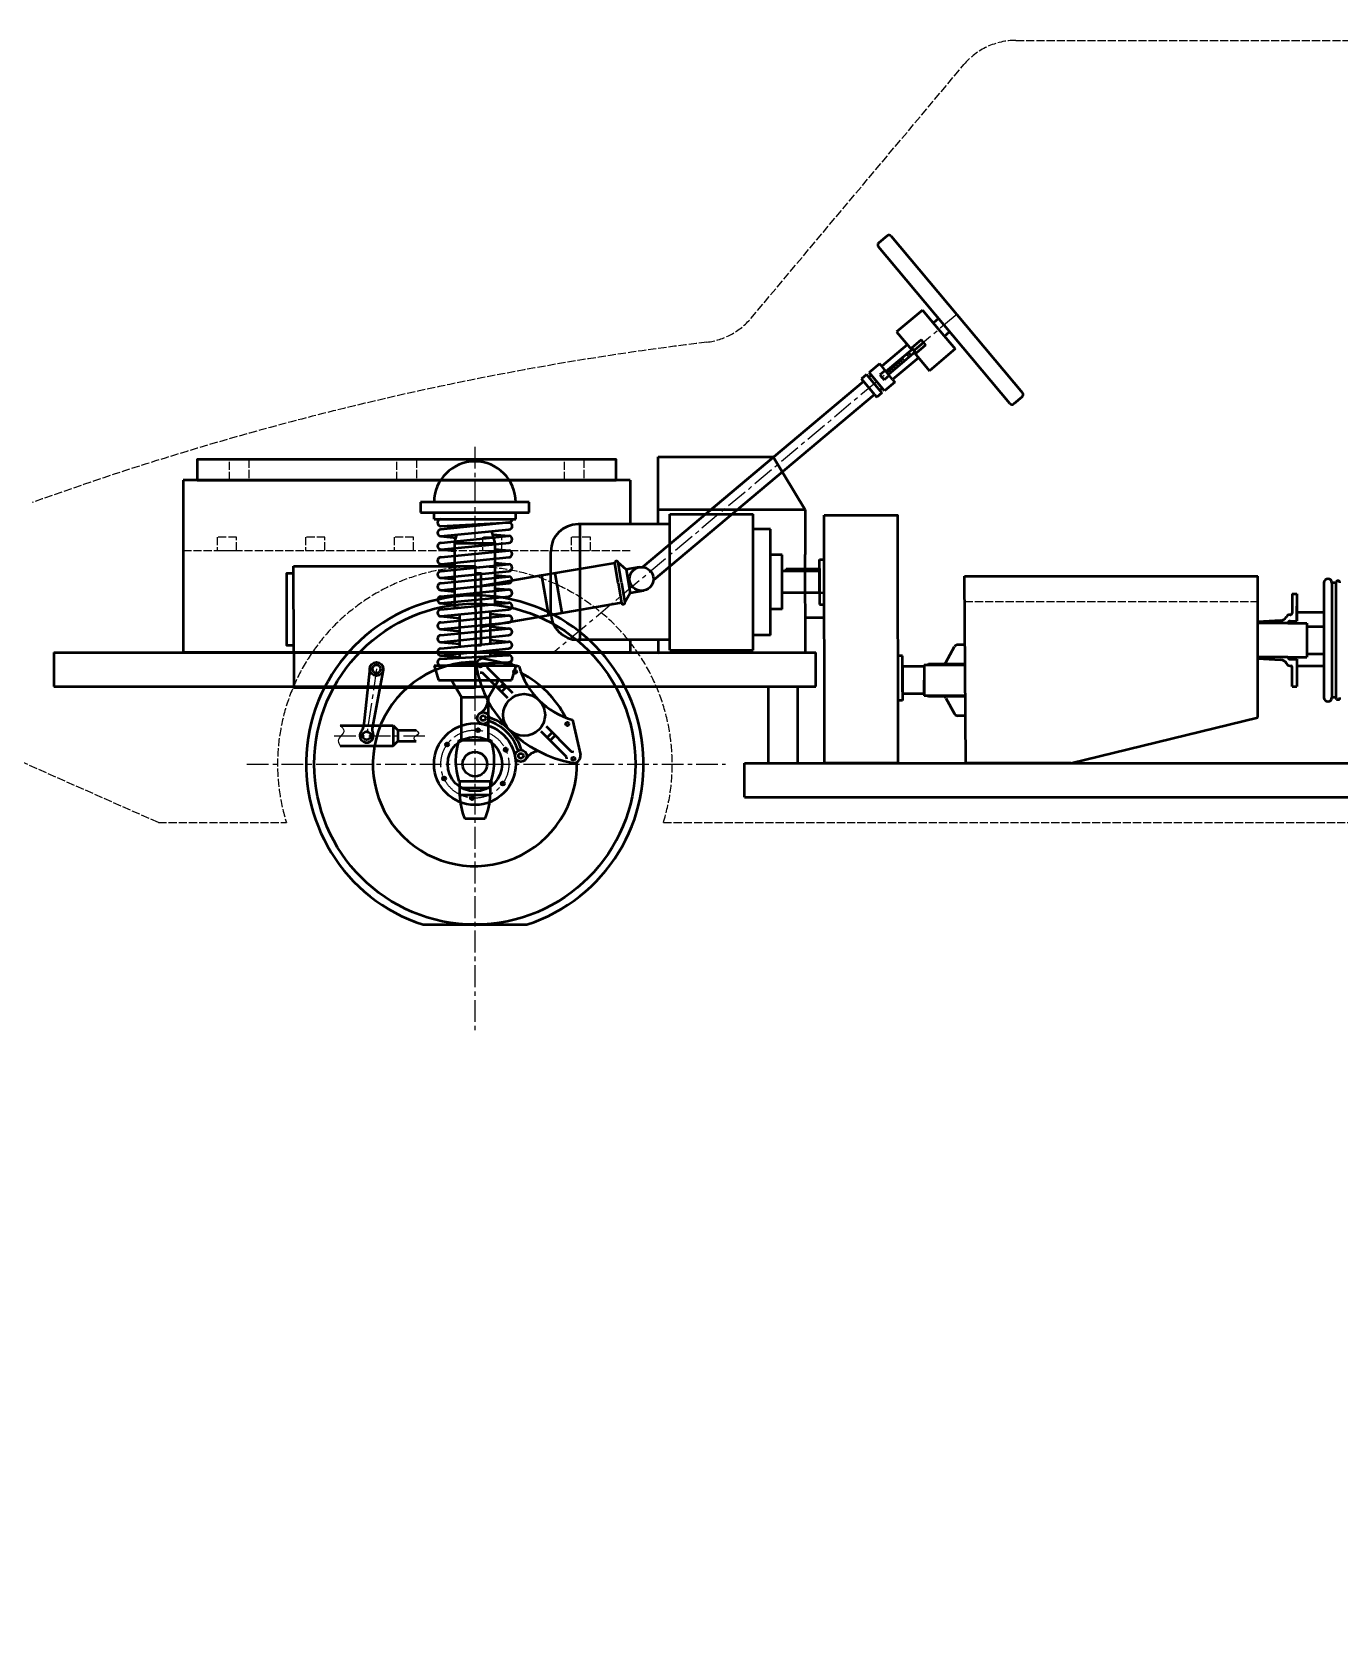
# Model space of a CAD drawing. Header units: millimetres. Extents: x 1201 to 14689, y -21074 to 18809.
# Drawn here: x 2517 to 4439, y -4307 to -1949 of the extents above; entities that cross this region are included whole.
import ezdxf

# ---------------------------------------------------------------- set-up
doc = ezdxf.new("R2010")
doc.units = ezdxf.units.MM
doc.linetypes.add('ACAD_ISO02W100', pattern=[15, 12, -3])
doc.linetypes.add('CENTER', pattern=[50.8, 31.75, -6.35, 6.35, -6.35])
for name, color, linetype, lineweight in [('中心线层', 1, 'CENTER', 25), ('剖面线层', 3, 'Continuous', 25), ('粗实线层', 250, 'Continuous', 50), ('虚线层', 4, 'ACAD_ISO02W100', 25)]:
    doc.layers.add(name, color=color, linetype=linetype, lineweight=lineweight)

# ---------------------------------------------------------------- blocks, each defined once
blk = doc.blocks.new('*U53')
at = {"layer": '中心线层'}
for p, q in [((0.1, -3.4), (0.1, 3.4)), ((-3.3, 0), (3.3, 0))]:
    blk.add_line(p, q, dxfattribs=at)
at = {"layer": '粗实线层'}
blk.add_circle((0.1, 0), 2.5, dxfattribs=at)
blk = doc.blocks.new('*U54')
at = {"layer": '粗实线层', "color": 0, "linetype": 'ByBlock', "lineweight": -2, "transparency": 16777216}
blk.add_blockref('*U53', (6350.2, -3716.8), dxfattribs=at)
for p, rotation in [((6306.9, -3741.9), 59.99999999999999), ((6393.5, -3741.7), 299.9999999999999), ((6307, -3791.9), 120), ((6393.7, -3791.7), 239.9999999999999), ((6350.4, -3816.8), 180)]:
    blk.add_blockref('*U53', p, dxfattribs=dict(at, rotation=rotation))
blk = doc.blocks.new('*U56')
at = {"layer": '虚线层'}
blk.add_lwpolyline([(-14.2, -9.8), (14.2, -9.8), (14.2, 9.8), (-14.2, 9.8)], close=True, dxfattribs=at)
blk = doc.blocks.new('*U57')
at = {"layer": '粗实线层', "color": 0, "linetype": 'ByBlock', "lineweight": -2, "transparency": 16777216}
for p in [(0, 0), (130, 0), (260, 0), (390, 0), (520, 0)]:
    blk.add_blockref('*U56', p, dxfattribs=at)
blk = doc.blocks.new('*U58')
at = {"layer": '虚线层'}
blk.add_lwpolyline([(-14.3, 15), (14.3, 15), (14.3, -15), (-14.3, -15)], close=True, dxfattribs=at)
blk = doc.blocks.new('*U59')
at = {"layer": '粗实线层', "color": 0, "linetype": 'ByBlock', "lineweight": -2, "transparency": 16777216}
for p in [(0, 0), (246, 0), (492.1, 0)]:
    blk.add_blockref('*U58', p, dxfattribs=at)

msp = doc.modelspace()

# ---------------------------------------------------------------- hatches: boundary and pattern name
at = {"layer": '剖面线层'}
h = msp.add_hatch(dxfattribs=at)
h.set_pattern_fill('ANSI31', color=256, scale=2)
h.set_pattern_definition([(45, (1195.738, 14904.9104), (-4.490128, 4.490128), [])])
h.paths.add_polyline_path([(1582.4, -4184.9), (1563.1, -4184.9), (1563.1, -4129.1), (1553.1, -4129.1), (1553.1, -4197.9), (1582.4, -4197.9)])
h.paths.add_polyline_path([(1579.3, -4178.9), (1576.3, -4178.9, -0.309941), (1573.5, -4178.9), (1568.9, -4178.9, -0.309941), (1566.1, -4178.9), (1563.1, -4178.9), (1563.1, -4184.9), (1579.3, -4184.9)], flags=17)
h.paths.add_polyline_path([(1579.3, -4168.7), (1563.1, -4168.7), (1563.1, -4174.7), (1566.1, -4174.7, -0.309941), (1568.9, -4174.7), (1573.5, -4174.7, -0.309941), (1576.3, -4174.7), (1579.3, -4174.7)], flags=17)
h.paths.add_polyline_path([(1582.4, -4237.9), (1553.1, -4237.9), (1553.1, -4306.7), (1563.1, -4306.7), (1563.1, -4250.9), (1582.4, -4250.9)])
h.paths.add_polyline_path([(1579.3, -4250.9), (1563.1, -4250.9), (1563.1, -4256.9), (1566.1, -4256.9, -0.309941), (1568.9, -4256.9), (1573.5, -4256.9, -0.309941), (1576.3, -4256.9), (1579.3, -4256.9)], flags=17)
h.paths.add_polyline_path([(1579.3, -4261.1), (1576.3, -4261.1, -0.309941), (1573.5, -4261.1), (1568.9, -4261.1, -0.309941), (1566.1, -4261.1), (1563.1, -4261.1), (1563.1, -4267.1), (1579.3, -4267.1)], flags=17)
h.paths.add_polyline_path([(12160.3, 18797.6), (12179.5, 18797.6), (12179.5, 18809.5), (12160.3, 18809.5)], flags=9)

# ---------------------------------------------------------------- linework, layer by layer
at = {"layer": '中心线层'}
for p, q in [((3875.8, -2363.9), (3281.7, -2862.4)), ((3167.5, -2558.5), (3167.5, -3358)), ((3022.9, -2885.1), (3008.4, -2983.2)), ((2960.8, -2983.2), (3099.9, -2983.2)), ((3143.8, -3025), (3191.3, -3025))]:
    msp.add_line(p, q, dxfattribs=at)
at = {"layer": '中心线层', "lineweight": -3}
for p, q in [((3167.5, -2660.7), (3167.5, -3420.2)), ((3167.5, -2660.7), (3167.5, -3420.2)), ((3167.5, -2660.7), (3167.5, -3420.2)), ((2832.5, -3025), (3535.7, -3025)), ((2832.5, -3025), (3535.7, -3025))]:
    msp.add_line(p, q, dxfattribs=at)
at = {"layer": '中心线层'}
msp.add_circle((3167.5, -3025), 50, dxfattribs=at)
at = {"layer": '剖面线层'}
for points in [[(2969.5, -2968.2), (2975, -2975.9), (2966.7, -2990.7), (2969.5, -2998.2)], [(3081, -2975.2), (3084.6, -2980.1), (3077.7, -2986.7), (3081, -2991.2)]]:
    msp.add_spline(points, degree=3, dxfattribs=at)
at = {"layer": '粗实线层'}
for p, q in [((3773.3, -2248.3), (3760.9, -2258.7)), ((3779.2, -2248.8), (3972.4, -2479)), ((3953.6, -2494.8), (3760.4, -2264.6)), ((3825.3, -2357.5), (3787.3, -2389.3)), ((3825.3, -2357.5), (3787.3, -2389.3)), ((3825.3, -2357.5), (3843, -2378.5)), ((3848.9, -2370.1), (3841.3, -2376.5)), ((3843, -2378.5), (3873.4, -2414.7)), ((3787.3, -2389.3), (3809.6, -2415.9)), ((3823.4, -2401.4), (3809.4, -2413.2)), ((3826.6, -2405.2), (3823.4, -2401.4)), ((3857.5, -2395.7), (3865.1, -2389.3)), ((3803.3, -2408.3), (3765.3, -2440.2)), ((3810.8, -2414.9), (3771.6, -2447.8)), ((3814.3, -2419.1), (3775.1, -2452)), ((3819.4, -2427.6), (3781.4, -2459.5)), ((3815.8, -2420.8), (3809.4, -2413.2)), ((3809.4, -2413.2), (3810.8, -2414.9)), ((3811.4, -2418), (3826.6, -2405.2)), ((3813.1, -2420.1), (3835.4, -2446.6)), ((3815.8, -2420.8), (3814.3, -2419.1)), ((3829.8, -2409), (3815.8, -2420.8)), ((3826.6, -2405.2), (3829.8, -2409)), ((3873.4, -2414.7), (3835.4, -2446.6)), ((3762.1, -2436.4), (3746.9, -2449.2)), ((3769.4, -2476.1), (3746.9, -2449.2)), ((3765.3, -2440.2), (3762.1, -2436.4)), ((3770.3, -2446.3), (3762.7, -2452.6)), ((3781.4, -2459.5), (3765.3, -2440.2)), ((3738.7, -2462.6), (3413.6, -2735.3)), ((3738.7, -2462.6), (3510.6, -2653.9)), ((3743.1, -2452.4), (3735.5, -2458.8)), ((3754.8, -2481.8), (3735.5, -2458.8)), ((3743.1, -2452.4), (3765.6, -2479.2)), ((3750.1, -2453), (3746.3, -2456.2)), ((3766.2, -2472.3), (3762.4, -2475.4)), ((3762.7, -2452.6), (3768.8, -2459.9)), ((3776.4, -2453.5), (3768.8, -2459.9)), ((3784.6, -2463.3), (3769.4, -2476.1)), ((3781.4, -2459.5), (3784.6, -2463.3)), ((3754.8, -2481.8), (3429.8, -2754.6)), ((3754.8, -2481.8), (3758, -2485.6)), ((3765.6, -2479.2), (3758, -2485.6)), ((3971.9, -2484.9), (3959.5, -2495.3)), ((3436.6, -2573.3), (3606, -2573.3)), ((3436.8, -2672.4), (3436.6, -2573.3)), ((3606, -2573.3), (3652.8, -2651.1)), ((2738.9, -2607.5), (2738.9, -2860.8)), ((3395.6, -2607.5), (2738.9, -2607.5)), ((3395.6, -2607.5), (3395.6, -2672.4)), ((3247.5, -2640), (3087.5, -2640)), ((3087.5, -2640), (3087.5, -2655)), ((3247.5, -2655), (3247.5, -2640)), ((3087.5, -2655), (3247.5, -2655)), ((3107.5, -2665), (3107.5, -2655)), ((3227.5, -2665), (3227.5, -2655)), ((3652.8, -2651.1), (3436.8, -2651)), ((3454.1, -2657.4), (3576.3, -2657.4)), ((3454.1, -2857.4), (3454.1, -2657.4)), ((3576.3, -2857.4), (3576.3, -2657.4)), ((3652.8, -2651.1), (3653, -2716.6)), ((3107.5, -2665), (3227.5, -2665)), ((3107.5, -2665), (3227.5, -2665)), ((3117.5, -2675), (3217.5, -2670)), ((3217.5, -2670), (3117.5, -2680)), ((3117.5, -2690), (3217.5, -2680)), ((3130.2, -2678.7), (3128.1, -2674.5)), ((3137.5, -2700), (3141.1, -2687.6)), ((3144, -2677.4), (3145.1, -2673.6)), ((3189.8, -2672.8), (3189.4, -2671.4)), ((3197.5, -2700), (3192.5, -2682.5)), ((3193.9, -2687.2), (3217.2, -2689.5)), ((3454.1, -2672.4), (3319.1, -2672.4)), ((3322, -2842.4), (3322, -2672.4)), ((3602.1, -2679.4), (3576.3, -2679.4)), ((3602.1, -2835.4), (3602.1, -2679.4)), ((3117.5, -2690), (3139.8, -2692.2)), ((3117.7, -2699.6), (3217.2, -2689.5)), ((3117.7, -2709.6), (3217.7, -2699.5)), ((3117.7, -2709.6), (3137.5, -2711.5)), ((3117.7, -2721), (3217.2, -2711)), ((3137.5, -2700), (3197.5, -2700)), ((3137.5, -2700), (3137.5, -2780.7)), ((3197.5, -2789.6), (3197.5, -2700)), ((3197.5, -2709), (3217.2, -2711)), ((3117.7, -2731), (3217.7, -2720.9)), ((3117.7, -2731), (3137.5, -2733)), ((3117.7, -2741.3), (3217.2, -2731.2)), ((3197.5, -2729.3), (3217.2, -2731.2)), ((3373, -2729.4), (3265.5, -2747.9)), ((3279.1, -2802.4), (3279.1, -2712.4)), ((3378.1, -2758.7), (3373, -2729.4)), ((3383, -2757.9), (3377.9, -2728.5)), ((3389.8, -2738.9), (3377.9, -2728.5)), ((3619.1, -2717.4), (3602.1, -2717.4)), ((3619.1, -2797.4), (3619.1, -2717.4)), ((3653.3, -2860.8), (3653, -2716.6)), ((3674.1, -2737.4), (3674.1, -2724.3)), ((3674.1, -2724.3), (3681.3, -2724.3)), ((3117.7, -2751.3), (3217.7, -2741.2)), ((3117.7, -2759.2), (3217.2, -2749.1)), ((3117.7, -2751.3), (3137.5, -2753.3)), ((3265.5, -2747.9), (3176.1, -2763.3)), ((3197.5, -2747.2), (3217.2, -2749.1)), ((3265.5, -2747.9), (3275.6, -2806.6)), ((3285, -2744.5), (3295.1, -2803.2)), ((3378.1, -2758.7), (3383.1, -2788.1)), ((3383, -2757.9), (3388, -2787.2)), ((3409.3, -2735.5), (3389.8, -2738.9)), ((3389.8, -2738.9), (3395.7, -2773.5)), ((3674.1, -2741.4), (3619.1, -2741.4)), ((3624.8, -2737.9), (3674.1, -2737.9)), ((3624.8, -2741.4), (3624.8, -2737.9)), ((3674.1, -2737.4), (3674.1, -2777.4)), ((3674.1, -2773.4), (3674.1, -2737.9)), ((3887, -2748.9), (4318.1, -2748.8)), ((3889.2, -3023.6), (3887, -2748.9)), ((4318.1, -2956.6), (4318.1, -2748.8)), ((4415.3, -2758.4), (4415.3, -2927.3)), ((4432.8, -2758.4), (4427, -2758.4)), ((4427, -2758.4), (4427, -2927.3)), ((4432.8, -2758.4), (4432.8, -2927.3)), ((3117.6, -2778.6), (3217.1, -2768.5)), ((3117.6, -2788.6), (3217.6, -2778.5)), ((3117.7, -2769.2), (3217.7, -2759.1)), ((3117.7, -2769.2), (3137.5, -2771.2)), ((3137.5, -2780.7), (3137.5, -2795)), ((3197.5, -2766.6), (3217.1, -2768.5)), ((3395.7, -2773.5), (3388, -2787.2)), ((3415.3, -2770.1), (3395.7, -2773.5)), ((3674.1, -2773.4), (3619.1, -2773.4)), ((3653.1, -2773), (3681.3, -2772.9)), ((3674.1, -2777.4), (3674.1, -2790.5)), ((4368.4, -2774.8), (4368.4, -2790.3)), ((4368.4, -2774.8), (4375.4, -2774.8)), ((4375.4, -2774.8), (4375.4, -2812.8)), ((3117.6, -2797.7), (3217.1, -2787.7)), ((3117.6, -2788.6), (3137.5, -2790.6)), ((3117.6, -2807.7), (3217.6, -2797.6)), ((3139.1, -2795), (3137.5, -2795)), ((3139.1, -2795), (3144.5, -2795)), ((3145, -2805), (3145, -2852.3)), ((3145.1, -2804.9), (3145.1, -2811.3)), ((3190, -2800.4), (3190, -2847.7)), ((3190.1, -2800.4), (3190.1, -2809)), ((3190.1, -2803.9), (3217.1, -2806.6)), ((3197.5, -2785.7), (3217.1, -2787.7)), ((3383.1, -2788.1), (3275.6, -2806.6)), ((3619.1, -2797.4), (3602.1, -2797.4)), ((3674.1, -2790.5), (3681.3, -2790.5)), ((4365.4, -2805.3), (4366.4, -2805.3)), ((4368.4, -2790.3), (4368.4, -2803.3)), ((4368.4, -2803.3), (4368.4, -2803.3)), ((4375.4, -2814.8), (4375.4, -2792.8)), ((4415.3, -2802.1), (4375.4, -2802.1)), ((3117.5, -2835.6), (3217.1, -2825.5)), ((3117.6, -2816.6), (3217.1, -2806.6)), ((3117.6, -2807.7), (3145.1, -2810.4)), ((3117.6, -2826.6), (3217.6, -2816.6)), ((3117.6, -2826.6), (3145.1, -2829.4)), ((3145.1, -2823.9), (3145.1, -2830.3)), ((3275.6, -2806.6), (3176.1, -2823.7)), ((3190, -2822.8), (3217.1, -2825.5)), ((3190.1, -2819.3), (3190.1, -2828)), ((3653.2, -2809.7), (3681.3, -2809.7)), ((4351.6, -2813.9), (4318.1, -2815.6)), ((4362.4, -2817.8), (4318.1, -2817.8)), ((4362.4, -2817.8), (4390, -2817.8)), ((4365.4, -2814.8), (4375.4, -2814.8)), ((4375.4, -2812.6), (4375.4, -2814.8)), ((4390, -2817.8), (4390, -2867.8)), ((4390, -2822.8), (4415.3, -2822.8)), ((4415.3, -2822.8), (4415.3, -2862.9)), ((3117.5, -2845.6), (3217.5, -2835.5)), ((3117.5, -2855.1), (3217.1, -2845)), ((3117.5, -2845.6), (3145, -2848.3)), ((3145, -2842.8), (3145, -2849.2)), ((3190, -2838.3), (3190, -2846.9)), ((3190, -2842.3), (3217.1, -2845)), ((3454.1, -2842.4), (3319.1, -2842.4)), ((3395.6, -2842.4), (3395.6, -2860.8)), ((3437.3, -2861.2), (3437.3, -2842.4)), ((3602.1, -2835.4), (3576.3, -2835.4)), ((3859.8, -2875.4), (3872.5, -2852.3)), ((3879, -2849.7), (3876.9, -2849.7)), ((3886.6, -2849.7), (3879, -2849.7)), ((2548.5, -2860.8), (3668.5, -2860.8)), ((2548.5, -2860.8), (2548.5, -2910.8)), ((3395.6, -2860.8), (2738.9, -2860.8)), ((3117.5, -2865.1), (3217.5, -2855)), ((3117.5, -2870.1), (3217.5, -2865)), ((3117.5, -2865.1), (3145, -2867.8)), ((3117.5, -2880), (3217.5, -2875)), ((3145, -2862.3), (3145, -2868.7)), ((3232.4, -2881.4), (3181.3, -2870.1)), ((3190, -2857.8), (3190, -2866.4)), ((3217.5, -2865), (3190, -2862.3)), ((3190, -2876.4), (3190, -2880)), ((3437.3, -2861.2), (3653.3, -2860.8)), ((3454.1, -2857.4), (3576.3, -2857.4)), ((3668.5, -2910.8), (3668.5, -2860.8)), ((3795.9, -2865.6), (3788.7, -2865.6)), ((3795.9, -2878.7), (3795.9, -2865.6)), ((4362.4, -2867.8), (4318.1, -2867.8)), ((4318.1, -2869.9), (4351.6, -2871.7)), ((4362.4, -2867.8), (4390, -2867.8)), ((4365.4, -2870.8), (4375.4, -2870.8)), ((4375.4, -2870.8), (4375.4, -2892.8)), ((4375.4, -2872.8), (4375.4, -2870.8)), ((4390, -2862.9), (4415.3, -2862.9)), ((3013, -2883.6), (3003.6, -2970.7)), ((3032.8, -2886.5), (3016.6, -2972.7)), ((3107.5, -2880), (3227.5, -2880)), ((3107.5, -2880), (3227.5, -2880)), ((3107.5, -2880), (3113.8, -2901.4)), ((3145, -2878.6), (3145, -2880)), ((3178.6, -2890.8), (3175.1, -2890.6)), ((3215.7, -2928), (3178.6, -2890.8)), ((3186, -2883.4), (3185.7, -2880)), ((3223.2, -2920.6), (3186, -2883.4)), ((3227.5, -2880), (3221.3, -2901.4)), ((3795.9, -2918.7), (3795.9, -2878.7)), ((3827.5, -2881.7), (3795.9, -2881.7)), ((3795.9, -2882.7), (3795.9, -2918.2)), ((3823.5, -2881.7), (3823.5, -2881.7)), ((3827.5, -2879), (3887.6, -2879)), ((3827.5, -2879), (3827.5, -2924.5)), ((3827.5, -2881.7), (3827.5, -2901.8)), ((3827.5, -2881.7), (3827.5, -2881.7)), ((3834.1, -2878), (3833.1, -2879)), ((3887.6, -2878), (3834.1, -2878)), ((4365.4, -2880.3), (4366.4, -2880.3)), ((4368.4, -2895.3), (4368.4, -2882.3)), ((4368.4, -2882.3), (4368.4, -2882.3)), ((4368.4, -2910.8), (4368.4, -2895.3)), ((4415.3, -2881), (4375.4, -2881)), ((4375.4, -2892.8), (4375.4, -2910.8)), ((2548.5, -2910.8), (3668.5, -2910.8)), ((3113.8, -2901.4), (3221.3, -2901.4)), ((3147.8, -2926.8), (3133.1, -2901.4)), ((3187.3, -2926.8), (3202, -2901.4)), ((3202.1, -2914.4), (3209.5, -2906.9)), ((3206.6, -2918.9), (3214, -2911.4)), ((3599, -3023.6), (3599, -2910.8)), ((3641.7, -2910.8), (3641.7, -3023.6)), ((3795.9, -2918.7), (3795.9, -2931.7)), ((3827.5, -2921.8), (3795.9, -2921.8)), ((3823.5, -2921.8), (3823.5, -2921.8)), ((3827.5, -2921.8), (3827.5, -2901.8)), ((3827.5, -2921.8), (3827.5, -2921.8)), ((4368.4, -2910.8), (4375.4, -2910.8)), ((3147.8, -2990), (3147.8, -2926.8)), ((3147.8, -2926.8), (3167.5, -2926.8)), ((3187.3, -2926.8), (3167.5, -2926.8)), ((3187.3, -2990), (3187.3, -2926.8)), ((3795.9, -2931.7), (3788.7, -2931.7)), ((3888, -2924.5), (3827.5, -2924.5)), ((3833.1, -2924.5), (3834.1, -2925.5)), ((3888, -2925.5), (3834.1, -2925.5)), ((3859.8, -2928.1), (3872.5, -2951.3)), ((4432.8, -2927.3), (4427, -2927.3)), ((2969.5, -2968.2), (3047.2, -2968.2)), ((3047.2, -2968.2), (3054.2, -2975.2)), ((3047.2, -2968.2), (3047.2, -2998.2)), ((3272, -2969.4), (3309.1, -3006.6)), ((3311.1, -2960.1), (3322.5, -3011.3)), ((3879, -2953.9), (3876.9, -2953.9)), ((3889, -2953.9), (3879, -2953.9)), ((4043.1, -3023.6), (4318.1, -2956.6)), ((3047.2, -2998.2), (3054.2, -2991.2)), ((3054.2, -2975.2), (3081, -2975.2)), ((3054.2, -2975.2), (3054.2, -2991.2)), ((3054.2, -2991.2), (3081, -2991.2)), ((3143.8, -2990), (3191.3, -2990)), ((3264.5, -2976.8), (3301.7, -3014)), ((3273.7, -2986), (3281.1, -2978.5)), ((3278.2, -2990.5), (3285.6, -2983)), ((2969.5, -2998.2), (3047.2, -2998.2)), ((3301.7, -3014), (3302, -3017.4)), ((3309.1, -3006.6), (3312.6, -3006.8)), ((3563.5, -3023.6), (5315, -3023.6)), ((3563.5, -3073.6), (3563.5, -3023.6)), ((4043.1, -3023.6), (3889.1, -3023.6)), ((3143.8, -3050), (3191.3, -3050)), ((3145, -3050), (3145, -3070)), ((3145, -3060), (3190, -3060)), ((3190, -3050), (3190, -3070)), ((3193, -3050), (3190, -3054.4)), ((3145, -3070), (3190, -3070)), ((3563.5, -3073.6), (5315, -3073.6)), ((3152.5, -3105), (3182.5, -3105)), ((3091.3, -3261), (3243.8, -3261))]:
    msp.add_line(p, q, dxfattribs=at)
for points in [[(2759.4, -2607.5), (3375.1, -2607.5), (3375.1, -2577.4), (2759.4, -2577.4)], [(3681, -2659), (3788.6, -2659), (3788.9, -3023.6), (3681.3, -3023.6)], [(2900.9, -2734), (3168, -2734), (3168.3, -2860.8), (2901.2, -2860.8)], [(3168.3, -2860.8), (2901.4, -2860.8), (2901.4, -2912.5), (3168.3, -2912.5)]]:
    msp.add_lwpolyline(points, close=True, dxfattribs=at)
for points in [[(2901.2, -2850.6), (2891, -2850.6), (2891, -2744.2), (2901, -2744.2)], [(3168, -2744.2), (3176.1, -2744.2), (3176.1, -2850.6), (3168.2, -2850.6)]]:
    msp.add_lwpolyline(points, dxfattribs=at)
for centre, radius in [((3412.3, -2752.8), 17.5), ((3167.5, -3025), 236), ((3022.9, -2885.1), 10), ((3022.9, -2885.1), 6), ((3175.4, -2880.2), 2.5), ((3226.6, -2889.3), 2.5), ((3239.8, -2952.7), 30.8), ((3167.5, -3025), 60), ((3179.7, -2957.4), 8.65), ((3179.7, -2957.4), 3.68), ((3303.2, -2966), 2.5), ((3008.4, -2983.2), 6.1), ((3167.5, -3025), 40), ((3167.5, -3025), 18), ((3235.1, -3012.9), 8.65), ((3235.1, -3012.9), 3.68), ((3312.3, -3017.2), 2.5)]:
    msp.add_circle(centre, radius, dxfattribs=at)
for centre, radius, start, end in [((3763.6, -2261.9), 4.2, 130, 220), ((3776, -2251.5), 4.2, 40, 130), ((3956.8, -2492.1), 4.2, 220, 310), ((3969.2, -2481.7), 4.2, 310, 40), ((3167.5, -2640), 60, 0, 180), ((3117.5, -2670), 5, 90, 270), ((3117.5, -2685), 5, 90, 270), ((3217.5, -2665), 5, 270, 0), ((3217.5, -2675), 5, 270, 90), ((3319.1, -2712.4), 40, 90, 180), ((3117.7, -2704.6), 5, 90, 270), ((3217.2, -2694.5), 5, 270, 90), ((3217.2, -2716), 5, 270, 90), ((3117.7, -2726), 5, 90, 270), ((3217.2, -2736.2), 5, 270, 90), ((3375.5, -2729), 2.48, 9.7735, 189.7735), ((3117.7, -2746.3), 5, 90, 270), ((3217.2, -2754.1), 5, 270, 90), ((4421.1, -2758.4), 5.85, 0, 180), ((4435.8, -2758.4), 2.93, 0, 180), ((3167.5, -3025), 248, 287.8966, 252.1034), ((3117.6, -2783.6), 5, 90, 270), ((3117.7, -2764.2), 5, 90, 270), ((3217.1, -2773.5), 5, 270, 90), ((3117.6, -2802.7), 5, 90, 270), ((3217.1, -2792.7), 5, 270, 90), ((3319.1, -2802.4), 40, 180, 270), ((3385.6, -2787.6), 2.48, 189.7735, 9.7735), ((4365.4, -2811.3), 6, 90, 153.6176), ((4366.4, -2803.3), 2, 270, 0), ((3117.6, -2821.6), 5, 90, 270), ((3217.1, -2811.6), 5, 270, 90), ((3217.1, -2830.5), 5, 270, 90), ((4351, -2803.5), 10.4, 273.0509, 330.4036), ((4365.4, -2817.8), 3, 90, 180), ((3117.5, -2840.6), 5, 90, 270), ((3217.1, -2850), 5, 270, 90), ((3876.9, -2854.7), 5, 90, 151.1624), ((3167.5, -3025), 150, 88.9232, 1.0768), ((3117.5, -2860.1), 5, 90, 270), ((3117.5, -2875.1), 5, 90, 270), ((3179.1, -2879.9), 10, 77.5165, 190.4527), ((3217.5, -2870), 5, 270, 90), ((3217.5, -2880), 5, 0, 90), ((3855.4, -2873), 5, 270, 331.1624), ((4351, -2882), 10.4, 29.3824, 87), ((4365.4, -2867.8), 3, 180, 270), ((3342.9, -2849.6), 176.5, 190.4527, 259.5473), ((3342.9, -2849.6), 115, 196.0416, 253.9584), ((3167.5, -3025), 150, 27.0656, 62.9344), ((4365.4, -2874.3), 6, 206.3824, 270), ((4366.4, -2882.3), 2, 0, 90), ((3162, -2928.9), 24.9, 301.8719, 353.2549), ((3855.4, -2930.5), 5, 28.8376, 90), ((4421.1, -2927.3), 5.85, 180, 0), ((4435.8, -2927.3), 2.93, 180, 0), ((2993.6, -2969.7), 10, 317.409, 353.8079), ((3167.5, -3025), 66.6, 17.3004, 72.6996), ((3167.5, -3025), 71.5, 16.8715, 73.1285), ((3876.9, -2948.9), 5, 208.8376, 270), ((3008.4, -2983.2), 10, 137.409, 25.7066), ((3026.4, -2974.5), 10, 169.3076, 205.7066), ((3240.9, -3020), 101.7, 162.835, 197.165), ((3094.2, -3020), 101.7, 342.835, 17.165), ((3263.6, -3030.6), 24.9, 96.7451, 148.1281), ((3312.7, -3013.4), 10, 259.5473, 12.4835), ((3245, -3066.9), 100, 181.7848, 202.4047), ((3090.1, -3066.9), 100, 337.5953, 358.2152)]:
    msp.add_arc(centre, radius, start, end, dxfattribs=at)
at = {"layer": '虚线层'}
for p, q in [((3962.6, -1961), (5421.8, -1961)), ((3573.1, -2369.7), (3886, -1996.7)), ((2738.9, -2710.8), (3395.6, -2710.8)), ((3887.3, -2786.1), (4318.1, -2786)), ((2702.3, -3111), (2452.1, -2999.9)), ((2702.3, -3111), (2890.6, -3111)), ((3444.5, -3111), (5390.6, -3111))]:
    msp.add_line(p, q, dxfattribs=at)
for centre, radius, start, end in [((3962.6, -2061), 100, 90, 140), ((3496.5, -2305.4), 100, 276.8871, 320), ((4048.8, -6878.2), 4506, 96.8871, 109.8765), ((3167.5, -3025), 290, 342.7494, 197.2506)]:
    msp.add_arc(centre, radius, start, end, dxfattribs=at)

# ---------------------------------------------------------------- block references
at = {"layer": '粗实线层'}
for name, p in [('*U59', (2821.2, -2592.5)), ('*U57', (2803, -2701))]:
    msp.add_blockref(name, p, dxfattribs=at)
at = {"layer": '粗实线层', "rotation": 54.99999999999999}
msp.add_blockref('*U54', (-3560.4, -6066.3), dxfattribs=at)

doc.saveas('drawing.dxf')
